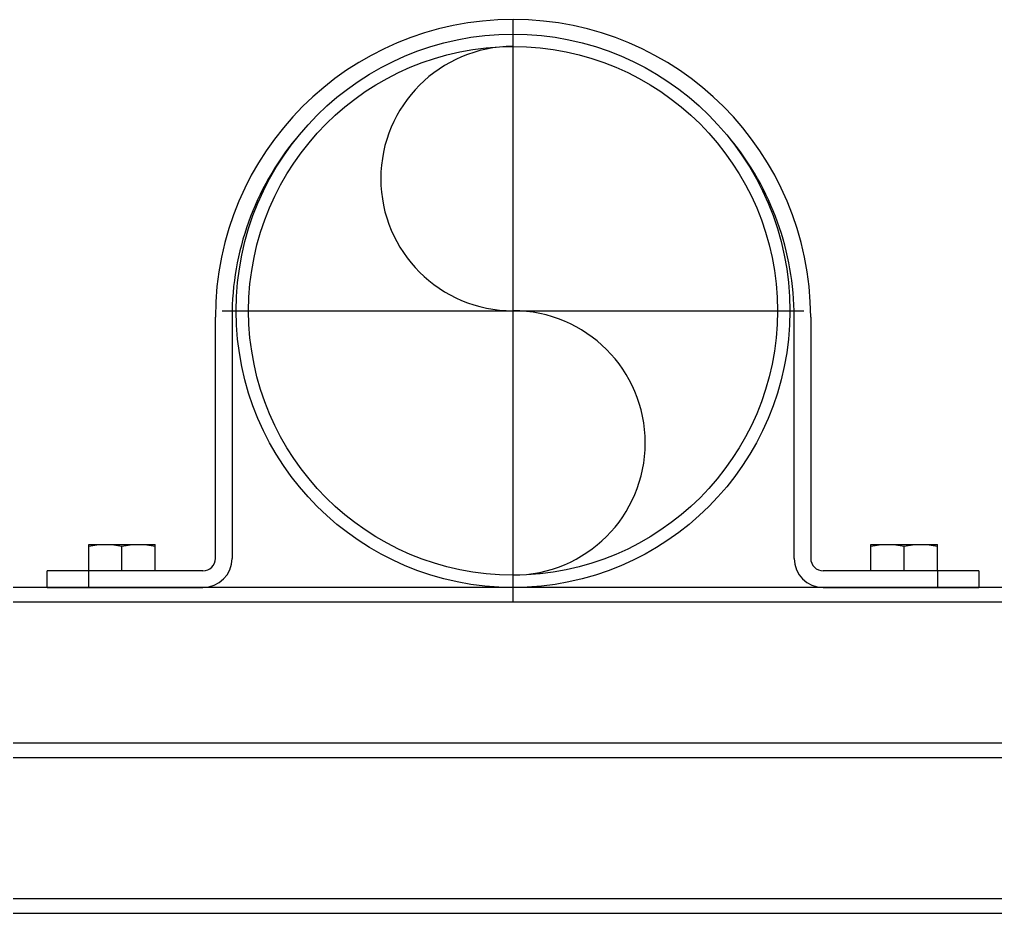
# Model space of a CAD drawing. Extents: x 27938 to 650306, y -92720 to 1524912.
# Drawn here: x 321164 to 323085, y 829020 to 830781 of the extents above; entities that cross this region are included whole.
import ezdxf

# ---------------------------------------------------------------- set-up
doc = ezdxf.new("R2010")
doc.units = 0
doc.header["$LTSCALE"] = 1000
doc.header["$MEASUREMENT"] = 0
doc.linetypes.add('CENTER', pattern=[50.8, 31.75, -6.35, 6.35, -6.35])

msp = doc.modelspace()

# ---------------------------------------------------------------- linework, layer by layer
at = {"color": 0, "linetype": 'CENTER'}
for p, q in [((322135.8, 829634.8), (322135.8, 830779.9)), ((321563.3, 830207.3), (322708.4, 830207.3))]:
    msp.add_line(p, q, dxfattribs=at)
at = {"linetype": 'Continuous'}
for p, q in [((321549.9, 829719.6), (321549.9, 830195.1)), ((321582.6, 830195.1), (321582.6, 829719.6)), ((322689, 829719.6), (322689, 830195.1)), ((322721.8, 830195.1), (322721.8, 829719.6)), ((321300.5, 829747.4), (321431.3, 829747.4)), ((321300.5, 829695), (321300.5, 829747.4)), ((321365.9, 829695), (321365.9, 829743.7)), ((321431.3, 829695), (321431.3, 829747.4)), ((322840.3, 829747.4), (322971.2, 829747.4)), ((322840.3, 829695), (322840.3, 829747.4)), ((322905.7, 829695), (322905.7, 829743.7)), ((322971.2, 829695), (322971.2, 829747.4)), ((321525.4, 829695), (321218.7, 829695)), ((321218.7, 829662.3), (321218.7, 829695)), ((321300.5, 829662.3), (321300.5, 829695)), ((323052.9, 829695), (322746.3, 829695)), ((322971.2, 829695), (322971.2, 829662.3)), ((323052.9, 829695), (323052.9, 829662.3))]:
    msp.add_line(p, q, dxfattribs=at)
for p, q in [((323452.7, 829662.3), (317906.1, 829662.3)), ((323452.7, 829633.7), (317906.1, 829633.7)), ((324058.1, 829355.7), (317301, 829355.7)), ((324058.1, 829327), (317301, 829327)), ((323485.4, 829049), (317873.4, 829049)), ((323485.4, 829020.4), (317873.4, 829020.4))]:
    msp.add_line(p, q)
at = {"color": 7}
for p, q in [((321218.7, 829662.3), (321525.4, 829662.3)), ((322746.3, 829662.3), (323052.9, 829662.3))]:
    msp.add_line(p, q, dxfattribs=at)
at = {"linetype": 'Continuous'}
for radius in [545, 520.5]:
    msp.add_circle((322135.8, 830207.3), radius, dxfattribs=at)
for centre, radius, start, end in [((322135.8, 830195.1), 585.9, 0, 180), ((322135.8, 830195.1), 553.2, 140.5165, 180), ((322135.8, 830195.1), 553.2, 0, 39.4835), ((321525.4, 829719.6), 57.2, 270, 0), ((321525.4, 829719.6), 24.5, 270, 0), ((322746.3, 829719.6), 57.2, 180, 270), ((322746.3, 829719.6), 24.5, 180, 270)]:
    msp.add_arc(centre, radius, start, end, dxfattribs=at)
for centre, start, end in [((322135.8, 830467.6), 90, 270), ((322135.8, 829947.1), 270, 90)]:
    msp.add_arc(centre, 260.3, start, end)
for points in [[(321300.5, 829743.7), (321311.2, 829745.9), (321322.2, 829747.4), (321333.2, 829747.4)], [(321333.2, 829747.4), (321344.2, 829747.4), (321355.2, 829745.9), (321365.9, 829743.7)], [(321365.9, 829743.7), (321376.7, 829745.9), (321387.7, 829747.4), (321398.6, 829747.4)], [(321398.6, 829747.4), (321409.6, 829747.4), (321420.6, 829745.9), (321431.3, 829743.7)], [(322840.3, 829743.7), (322851.1, 829745.9), (322862.1, 829747.4), (322873, 829747.4)], [(322873, 829747.4), (322884, 829747.4), (322895, 829745.9), (322905.7, 829743.7)], [(322905.7, 829743.7), (322916.5, 829745.9), (322927.5, 829747.4), (322938.5, 829747.4)], [(322938.5, 829747.4), (322949.4, 829747.4), (322960.4, 829745.9), (322971.2, 829743.7)]]:
    msp.add_open_spline(points, degree=3, dxfattribs=at)

doc.saveas('drawing.dxf')
